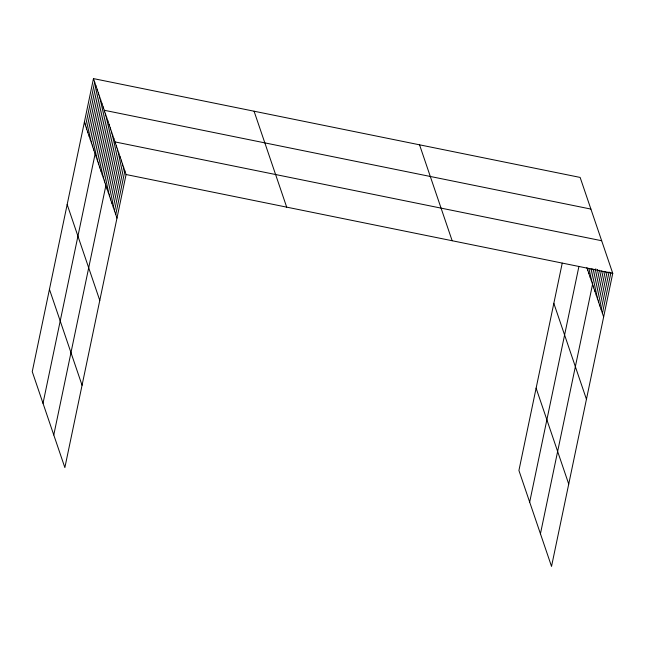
<?xml version="1.0" encoding="UTF-8"?>
<svg xmlns="http://www.w3.org/2000/svg" width="645" height="645" viewBox="0 0 645 645"><rect width="100%" height="100%" fill="white"/><g stroke="black" fill="none" stroke-linecap="round" stroke-linejoin="round"><path stroke-width="0.97" d="M93.469 78.601L32.25 371.657L64.863 467.577L126.081 174.529L93.469 78.601L580.137 177.423L612.75 273.343L551.531 566.399L518.919 470.471L562.23 263.152M85.559 125.71L94.67 82.125M86.761 129.226L95.863 85.64M87.954 132.741L97.056 89.155M89.147 136.256L98.258 92.67M90.348 139.78L99.451 96.194M91.542 143.295L100.644 99.709M92.735 146.81L101.846 103.224M93.936 150.325L103.039 106.739M43.013 403.31L104.232 110.263L590.901 209.077M96.323 157.364L105.433 113.778M97.524 160.879L106.627 117.293M98.717 164.394L107.82 120.809M99.91 167.918L109.021 124.324M101.112 171.433L110.214 127.847M102.305 174.948L111.408 131.362M103.498 178.463L112.609 134.878M104.692 181.979L113.802 138.393M53.777 434.964L114.995 141.916L601.664 240.73M107.126 189.122L116.229 145.536M108.352 192.75L117.463 149.164M109.585 196.37L118.696 152.784M110.819 199.99L119.922 156.404M112.053 203.618L121.155 160.033M113.286 207.239L122.389 163.653M114.512 210.867L123.622 167.281M115.745 214.487L124.856 170.901M529.674 502.124L578.928 266.385M587.772 270.247L588.176 268.312M588.966 273.762L589.981 268.917M590.167 277.277L591.989 268.562M591.36 280.801L593.787 269.175M540.437 533.786L595.795 268.82M593.787 287.936L597.633 269.537M595.021 291.564L599.471 270.255M596.254 295.184L601.309 270.973M597.488 298.812L603.148 271.69M598.713 302.432L605.187 271.44M599.947 306.061L607.034 272.158M601.18 309.681L609.074 271.908M602.414 313.301L610.912 272.625M126.081 174.529L612.75 273.343M586.877 267.611L603.647 316.929M553.829 303.327L586.442 399.255M536.116 388.153L568.729 484.072M419.54 144.811L452.153 240.73M254.074 111.214L286.686 207.134M84.366 122.187L116.979 218.115M67.169 204.513L99.782 300.433M49.447 289.331L82.06 385.258"/></g></svg>
